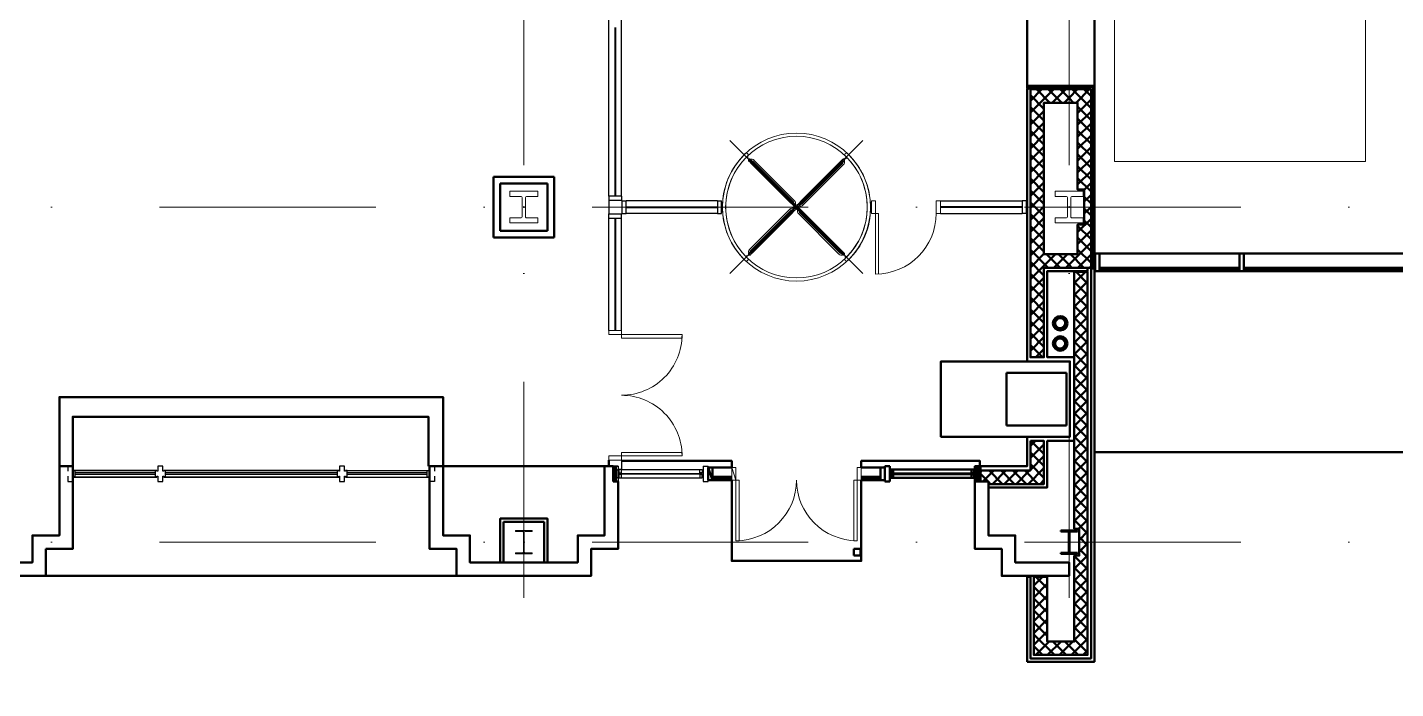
# Model space of a CAD drawing. Header units: inches. Extents: x -399 to 3145, y -842 to 1753.
# Drawn here: x 29 to 842, y -286 to 107 of the extents above; entities that cross this region are included whole.
import ezdxf

# ---------------------------------------------------------------- set-up
doc = ezdxf.new("R2010")
doc.units = ezdxf.units.IN
doc.header["$MEASUREMENT"] = 0
doc.linetypes.add('IMPORT-DGN Style 4 _2_', pattern=[256.963558, 128.401528, -64.200764, 0.160502, -64.200764])
for name, color, linetype, lineweight in [('Level 10', 7, 'Continuous', 9), ('Level 12', 7, 'Continuous', 9), ('Level 16', 7, 'Continuous', 9), ('Level 20', 7, 'Continuous', 9), ('Level 25', 7, 'Continuous', 9), ('Level 28', 7, 'Continuous', 9)]:
    doc.layers.add(name, color=color, linetype=linetype, lineweight=lineweight)

# ---------------------------------------------------------------- blocks, each defined once
blk = doc.blocks.new('1st-Floor-WCB_dwg_14W426-825231-Level 1')
at = {"layer": 'Level 12'}
for p, q in [((-3, 0), (3, 0)), ((0, 3), (0, -3))]:
    blk.add_line(p, q, dxfattribs=at)
at = {"layer": 'Level 12', "flags": 128}
for points in [[(-57.2, -51.1), (-57.2, -25.5), (-57.2, 0), (-57.2, 25.5), (-57.2, 51.1)], [(-57.2, 51.1), (-52.5, 51.1), (-47.8, 51.1), (-43.1, 51.1), (-38.5, 51.1)], [(-38.5, 51.1), (-38.5, 40.7), (-38.5, 30.3), (-38.5, 19.9), (-38.5, 9.5)], [(38.5, 9.5), (38.5, 19.9), (38.5, 30.3), (38.5, 40.7), (38.5, 51.1)], [(38.5, 51.1), (43.1, 51.1), (47.8, 51.1), (52.5, 51.1), (57.2, 51.1)], [(57.2, 51.1), (57.2, 25.5), (57.2, 0), (57.2, -25.5), (57.2, -51.1)], [(-34.7, 5.7), (-17.3, 5.7), (0, 5.7), (17.3, 5.7), (34.7, 5.7)], [(-38.5, -9.5), (-38.5, -19.9), (-38.5, -30.3), (-38.5, -40.7), (-38.5, -51.1)], [(34.7, -5.7), (17.3, -5.7), (0, -5.7), (-17.3, -5.7), (-34.7, -5.7)], [(38.5, -51.1), (38.5, -40.7), (38.5, -30.3), (38.5, -19.9), (38.5, -9.5)], [(-38.5, -51.1), (-43.1, -51.1), (-47.8, -51.1), (-52.5, -51.1), (-57.2, -51.1)], [(57.2, -51.1), (52.5, -51.1), (47.8, -51.1), (43.1, -51.1), (38.5, -51.1)]]:
    blk.add_lwpolyline(points, dxfattribs=at)
at = {"layer": 'Level 12'}
for centre, start, end in [((-34.7, 9.5), 180, 270), ((34.7, 9.5), 270, 360), ((-34.7, -9.5), 90, 180), ((34.7, -9.5), 0, 90)]:
    blk.add_arc(centre, 3.81, start, end, dxfattribs=at)
blk = doc.blocks.new('1st-Floor-WCB_dwg_14W314-825232-Level 1')
at = {"layer": 'Level 12'}
for p, q in [((-3, 0), (3, 0)), ((0, 3), (0, -3))]:
    blk.add_line(p, q, dxfattribs=at)
at = {"layer": 'Level 12', "flags": 128}
for points in [[(-57.2, -51.1), (-57.2, -25.5), (-57.2, 0), (-57.2, 25.5), (-57.2, 51.1)], [(-57.2, 51.1), (-52.5, 51.1), (-47.8, 51.1), (-43.1, 51.1), (-38.5, 51.1)], [(-38.5, 51.1), (-38.5, 40.7), (-38.5, 30.3), (-38.5, 19.9), (-38.5, 9.5)], [(38.5, 9.5), (38.5, 19.9), (38.5, 30.3), (38.5, 40.7), (38.5, 51.1)], [(38.5, 51.1), (43.1, 51.1), (47.8, 51.1), (52.5, 51.1), (57.2, 51.1)], [(57.2, 51.1), (57.2, 25.5), (57.2, 0), (57.2, -25.5), (57.2, -51.1)], [(-34.7, 5.7), (-17.3, 5.7), (0, 5.7), (17.3, 5.7), (34.7, 5.7)], [(-38.5, -9.5), (-38.5, -19.9), (-38.5, -30.3), (-38.5, -40.7), (-38.5, -51.1)], [(34.7, -5.7), (17.3, -5.7), (0, -5.7), (-17.3, -5.7), (-34.7, -5.7)], [(38.5, -51.1), (38.5, -40.7), (38.5, -30.3), (38.5, -19.9), (38.5, -9.5)], [(-38.5, -51.1), (-43.1, -51.1), (-47.8, -51.1), (-52.5, -51.1), (-57.2, -51.1)], [(57.2, -51.1), (52.5, -51.1), (47.8, -51.1), (43.1, -51.1), (38.5, -51.1)]]:
    blk.add_lwpolyline(points, dxfattribs=at)
at = {"layer": 'Level 12'}
for centre, start, end in [((-34.7, 9.5), 180, 270), ((34.7, 9.5), 270, 360), ((-34.7, -9.5), 90, 180), ((34.7, -9.5), 0, 90)]:
    blk.add_arc(centre, 3.81, start, end, dxfattribs=at)
blk = doc.blocks.new('1st-Floor-WCB_dwg_14W61-825238-Level 1')
at = {"layer": 'Level 12'}
for p, q in [((-3, 0), (3, 0)), ((0, 3), (0, -3))]:
    blk.add_line(p, q, dxfattribs=at)
at = {"layer": 'Level 12', "flags": 128}
for points in [[(-38.5, 30.5), (-39.4, 30.5), (-40.4, 30.5), (-41.3, 30.5), (-42.3, 30.5)], [(-42.3, 30.5), (-42.3, 15.2), (-42.3, 0), (-42.3, -15.2), (-42.3, -30.5)], [(-38.5, 4.2), (-38.5, 10.8), (-38.5, 17.3), (-38.5, 23.9), (-38.5, 30.5)], [(35.4, 1.1), (17.7, 1.1), (0, 1.1), (-17.7, 1.1), (-35.4, 1.1)], [(42.3, 30.5), (41.3, 30.5), (40.4, 30.5), (39.4, 30.5), (38.5, 30.5)], [(38.5, 30.5), (38.5, 23.9), (38.5, 17.3), (38.5, 10.8), (38.5, 4.2)], [(42.3, -30.5), (42.3, -15.2), (42.3, 0), (42.3, 15.2), (42.3, 30.5)], [(-42.3, -30.5), (-41.3, -30.5), (-40.4, -30.5), (-39.4, -30.5), (-38.5, -30.5)], [(-38.5, -30.5), (-38.5, -23.9), (-38.5, -17.3), (-38.5, -10.8), (-38.5, -4.2)], [(-35.4, -1.1), (-17.7, -1.1), (0, -1.1), (17.7, -1.1), (35.4, -1.1)], [(38.5, -4.2), (38.5, -10.8), (38.5, -17.3), (38.5, -23.9), (38.5, -30.5)], [(38.5, -30.5), (39.4, -30.5), (40.4, -30.5), (41.3, -30.5), (42.3, -30.5)]]:
    blk.add_lwpolyline(points, dxfattribs=at)
at = {"layer": 'Level 12'}
for centre, start, end in [((-35.4, 4.2), 180, 270), ((35.4, 4.2), 270, 360), ((-35.4, -4.2), 90, 180), ((35.4, -4.2), 0, 90)]:
    blk.add_arc(centre, 3.05, start, end, dxfattribs=at)

msp = doc.modelspace()

# ---------------------------------------------------------------- linework, layer by layer
at = {"layer": 'Level 10', "color": 40, "linetype": 'IMPORT-DGN Style 4 _2_'}
for p, q in [((324.07, 1695), (324.07, -842)), ((648.07, 1695), (648.07, -842)), ((3062.67, 0), (-398.93, 0)), ((3062.67, -199), (-398.93, -199))]:
    msp.add_line(p, q, dxfattribs=at)
at = {"layer": 'Level 12', "color": 3, "lineweight": 50}
for p, q in [((648.57, -199), (647.57, -199)), ((648.07, -198.5), (648.07, -199.5))]:
    msp.add_line(p, q, dxfattribs=at)
at = {"layer": 'Level 12', "color": 3, "lineweight": 50, "flags": 128}
for points in [[(653.07, -192.06), (650.57, -192.06), (648.07, -192.06), (645.57, -192.06), (643.07, -192.06)], [(643.07, -192.06), (643.07, -192.22), (643.07, -192.38), (643.07, -192.53), (643.07, -192.69)], [(643.07, -192.69), (644.15, -192.69), (645.23, -192.69), (646.3, -192.69), (647.38, -192.69)], [(647.88, -193.19), (647.88, -196.09), (647.88, -199), (647.88, -201.91), (647.88, -204.81)], [(648.26, -204.81), (648.26, -201.91), (648.26, -199), (648.26, -196.09), (648.26, -193.19)], [(648.76, -192.69), (649.84, -192.69), (650.91, -192.69), (651.99, -192.69), (653.07, -192.69)], [(653.07, -192.69), (653.07, -192.53), (653.07, -192.38), (653.07, -192.22), (653.07, -192.06)], [(647.38, -205.31), (646.3, -205.31), (645.23, -205.31), (644.15, -205.31), (643.07, -205.31)], [(643.07, -205.31), (643.07, -205.47), (643.07, -205.63), (643.07, -205.78), (643.07, -205.94)], [(643.07, -205.94), (645.57, -205.94), (648.07, -205.94), (650.57, -205.94), (653.07, -205.94)], [(653.07, -205.31), (651.99, -205.31), (650.91, -205.31), (649.84, -205.31), (648.76, -205.31)], [(653.07, -205.94), (653.07, -205.78), (653.07, -205.63), (653.07, -205.47), (653.07, -205.31)]]:
    msp.add_lwpolyline(points, dxfattribs=at)
at = {"layer": 'Level 12', "color": 3, "lineweight": 50}
for centre, start, end in [((647.38, -193.19), 0, 90), ((648.76, -193.19), 90, 180), ((647.38, -204.81), 270, 0), ((648.76, -204.81), 180, 270)]:
    msp.add_arc(centre, 0.5, start, end, dxfattribs=at)
at = {"layer": 'Level 16', "color": 50, "lineweight": 30}
for p, q in [((374.57, 6.5), (374.57, 153.25)), ((382.07, 6.5), (382.07, 153.25)), ((378.13, 106.75), (378.13, 6.47)), ((378.51, 106.75), (378.51, 6.47)), ((382.07, 6.5), (374.57, 6.5)), ((374.57, 6.5), (374.57, 4)), ((382.07, 4), (374.57, 4)), ((374.57, 4), (374.57, -4)), ((382.07, 6.5), (382.07, 4)), ((382.32, 3.75), (382.32, -3.75)), ((382.32, 3.75), (384.82, 3.75)), ((384.82, -3.75), (384.82, 3.75)), ((439.07, 3.75), (384.82, 3.75)), ((384.82, 0.19), (439.07, 0.19)), ((439.07, 3.75), (439.07, -3.75)), ((439.07, 3.75), (441.57, 3.75)), ((441.57, -3.75), (441.57, 3.75)), ((571.57, 3.75), (620.07, 3.75)), ((620.07, 0.19), (571.57, 0.19)), ((622.57, 3.75), (620.07, 3.75)), ((620.07, 3.75), (620.07, -3.75)), ((622.57, 3.75), (622.57, -3.75)), ((374.57, -6.5), (374.57, -4)), ((374.57, -4), (382.07, -4)), ((374.57, -73.25), (374.57, -6.47)), ((374.57, -6.5), (382.07, -6.5)), ((378.13, -6.5), (378.13, -73.25)), ((378.51, -6.5), (378.51, -73.25)), ((382.07, -6.5), (382.07, -4)), ((382.07, -73.25), (382.07, -6.47)), ((382.32, -3.75), (384.82, -3.75)), ((384.82, -0.19), (439.07, -0.19)), ((439.07, -3.75), (384.82, -3.75)), ((439.07, -3.75), (441.57, -3.75)), ((620.07, -0.19), (571.57, -0.19)), ((571.57, -3.75), (620.07, -3.75)), ((622.57, -3.75), (620.07, -3.75)), ((380.07, -153.88), (377.07, -153.88)), ((430.57, -153.88), (430.57, -162.88)), ((430.57, -153.88), (433.57, -153.88)), ((433.57, -162.88), (433.57, -153.88)), ((105.07, -157.88), (57.57, -157.88)), ((105.07, -158.88), (57.57, -158.88)), ((213.07, -156.38), (111.07, -156.38)), ((213.07, -157.88), (111.07, -157.88)), ((213.07, -158.88), (111.07, -158.88)), ((266.57, -157.88), (219.07, -157.88)), ((266.57, -158.88), (219.07, -158.88)), ((219.07, -160.38), (267.57, -160.38)), ((380.57, -156.38), (380.07, -156.38)), ((380.07, -160.38), (380.57, -160.38)), ((382.07, -160.88), (428.57, -160.88)), ((430.57, -156.38), (430.07, -156.38)), ((430.07, -160.38), (430.57, -160.38)), ((430.57, -162.88), (433.57, -162.88))]:
    msp.add_line(p, q, dxfattribs=at)
at = {"layer": 'Level 16', "color": 50, "lineweight": 30, "flags": 128}
for points in [[(382.07, 4), (382.07, 3.75), (382.32, 3.75)], [(382.07, -4), (382.07, -3.75), (382.32, -3.75)], [(53.07, -159.88), (53.07, -162.88), (56.07, -162.88), (56.07, -159.88), (56.57, -159.88), (56.57, -160.38), (57.57, -160.38), (57.57, -156.38), (56.57, -156.38), (56.57, -156.88), (56.07, -156.88), (56.07, -153.88), (53.07, -153.88), (53.07, -156.88)], [(111.07, -156.38), (110.07, -156.38), (110.07, -156.88), (109.57, -156.88), (109.57, -153.88), (106.57, -153.88), (106.57, -156.88), (106.07, -156.88), (106.07, -156.38), (105.07, -156.38), (105.07, -160.38), (106.07, -160.38), (106.07, -159.88), (106.57, -159.88), (106.57, -162.88), (109.57, -162.88), (109.57, -159.88), (110.07, -159.88), (110.07, -160.38), (111.07, -160.38), (111.07, -156.38), (213.07, -156.38)], [(219.07, -156.38), (218.07, -156.38), (218.07, -156.88), (217.57, -156.88), (217.57, -153.88), (214.57, -153.88), (214.57, -156.88), (214.07, -156.88), (214.07, -156.38), (213.07, -156.38), (213.07, -160.38), (214.07, -160.38), (214.07, -159.88), (214.57, -159.88), (214.57, -162.88), (217.57, -162.88), (217.57, -159.88), (218.07, -159.88), (218.07, -160.38), (219.07, -160.38), (219.07, -156.38), (267.57, -156.38)], [(271.07, -159.88), (271.07, -162.88), (268.07, -162.88), (268.07, -159.88), (267.57, -159.88), (267.57, -160.38), (266.57, -160.38), (266.57, -156.38), (267.57, -156.38), (267.57, -156.88), (268.07, -156.88), (268.07, -153.88), (271.07, -153.88), (271.07, -156.88)], [(377.07, -156.88), (377.07, -153.88), (380.07, -153.88), (380.07, -162.88), (377.07, -162.88), (377.07, -159.88)], [(382.07, -150.25), (382.07, -155.88), (428.57, -155.88), (430.07, -155.88), (430.07, -157.88), (428.57, -157.88), (428.57, -155.88)], [(56.57, -156.38), (105.07, -156.38), (57.57, -156.38)], [(377.23, -155.88), (377.93, -156.58), (377.93, -160.16), (377.23, -160.87)], [(379.92, -155.88), (379.22, -156.58), (379.22, -160.16), (379.92, -160.87)]]:
    msp.add_lwpolyline(points, dxfattribs=at)
for points in [[(378.07, -162.63), (379.07, -162.63), (379.07, -154.12), (378.07, -154.12)], [(105.07, -160.38), (56.57, -160.38)], [(213.07, -160.38), (111.07, -160.38)], [(380.57, -157.88), (382.07, -157.88), (382.07, -155.88), (380.57, -155.88)], [(430.07, -158.63), (380.57, -158.63), (380.57, -158.13), (430.07, -158.13)], [(382.07, -158.88), (380.57, -158.88), (380.57, -160.88), (382.07, -160.88)], [(430.07, -158.88), (428.57, -158.88), (428.57, -160.88), (430.07, -160.88)]]:
    msp.add_lwpolyline(points, close=True, dxfattribs=at)
at = {"layer": 'Level 20', "color": 40}
for p, q in [((675.07, 27), (675.07, 438.25)), ((824.07, 438.25), (824.07, 27)), ((824.07, 27), (675.07, 27))]:
    msp.add_line(p, q, dxfattribs=at)
at = {"layer": 'Level 25', "color": 2, "lineweight": 13}
for p, q in [((446.56, 39.51), (525.58, -39.51)), ((525.58, 39.51), (446.56, -39.51)), ((457.09, 29.23), (456.98, 29.23)), ((457.59, 28.16), (457.65, 28.23)), ((457.74, 28.14), (457.71, 28.1)), ((457.77, 28), (457.71, 28.06)), ((458.06, 28.26), (457.81, 28)), ((457.9, 28.48), (457.84, 28.41)), ((457.93, 28.33), (457.96, 28.36)), ((458.06, 28.3), (458.01, 28.36)), ((458.81, 26.91), (459.16, 27.25)), ((458.81, 26.91), (484.12, 1.6)), ((484.47, 1.95), (459.16, 27.25)), ((484.24, 3.12), (460.11, 27.26)), ((460.82, 27.97), (484.94, 3.82)), ((512.97, 27.26), (487.67, 1.95)), ((488.02, 1.6), (513.32, 26.91)), ((489.18, 1.83), (513.33, 25.95)), ((514.04, 25.25), (489.89, 1.12)), ((512.97, 27.26), (513.32, 26.91)), ((514.07, 28.3), (514.13, 28.36)), ((514.33, 28), (514.07, 28.26)), ((514.21, 28.33), (514.17, 28.36)), ((514.23, 28.48), (514.29, 28.41)), ((514.37, 28), (514.43, 28.06)), ((514.39, 28.14), (514.43, 28.1)), ((514.54, 28.16), (514.48, 28.23)), ((515.3, 28.98), (515.3, 29.09)), ((484.12, 1.6), (484.47, 1.95)), ((487.67, 1.95), (488.79, 3.08)), ((487.67, 1.95), (488.02, 1.6)), ((533.07, 3.75), (530.57, 3.75)), ((530.57, 3.75), (530.57, -3.75)), ((533.07, 3.75), (533.07, -3.75)), ((571.57, 3.75), (569.07, 3.75)), ((569.07, 3.75), (569.07, -3.75)), ((571.57, 3.75), (571.57, -3.75)), ((458.1, -25.25), (482.25, -1.12)), ((482.95, -1.83), (458.81, -25.95)), ((511.31, -27.97), (487.19, -3.82)), ((487.67, -1.95), (488.02, -1.6)), ((512.98, -27.25), (487.67, -1.95)), ((487.9, -3.12), (512.02, -27.26)), ((488.02, -1.6), (513.32, -26.91)), ((533.07, -3.75), (530.57, -3.75)), ((571.57, -3.75), (569.07, -3.75)), ((456.84, -28.98), (456.84, -29.09)), ((456.96, -30.28), (457.02, -30.33)), ((457.59, -28.16), (457.65, -28.23)), ((457.77, -28), (457.71, -28.06)), ((457.74, -28.14), (457.71, -28.1)), ((457.81, -28), (458.06, -28.26)), ((457.9, -28.48), (457.84, -28.41)), ((457.93, -28.33), (457.96, -28.36)), ((458.06, -28.3), (458.01, -28.36)), ((512.98, -27.25), (513.32, -26.91)), ((513.32, -26.91), (513.33, -26.9)), ((514.07, -28.26), (514.33, -28)), ((514.07, -28.3), (514.13, -28.36)), ((514.21, -28.33), (514.17, -28.36)), ((514.23, -28.48), (514.29, -28.41)), ((514.37, -28), (514.43, -28.06)), ((514.39, -28.14), (514.43, -28.1)), ((514.54, -28.16), (514.48, -28.23)), ((515.05, -29.23), (515.16, -29.23)), ((515.77, -29.7), (515.75, -29.72)), ((374.57, -75.75), (374.57, -73.25)), ((374.57, -73.25), (382.07, -73.25)), ((374.57, -75.75), (382.07, -75.75)), ((382.07, -75.75), (382.07, -73.25)), ((382.07, -75.75), (418.07, -75.75)), ((382.07, -75.75), (382.07, -77.75)), ((418.07, -77.75), (382.07, -77.75)), ((418.07, -75.75), (418.07, -77.75)), ((382.07, -147.75), (382.07, -145.75)), ((382.07, -145.75), (418.07, -145.75)), ((418.07, -147.75), (418.07, -145.75)), ((382.07, -147.75), (374.57, -147.75)), ((374.57, -150.25), (374.57, -147.75)), ((374.57, -150.25), (382.07, -150.25)), ((382.07, -147.75), (418.07, -147.75)), ((382.07, -147.75), (382.07, -150.25)), ((450.07, -154.63), (447.57, -154.63)), ((450.07, -162.13), (447.57, -154.63)), ((450.07, -162.13), (447.57, -154.63)), ((447.57, -154.63), (447.57, -162.13)), ((450.07, -162.13), (447.57, -162.13)), ((450.07, -154.63), (450.07, -162.13)), ((450.07, -162.13), (450.07, -198.13)), ((450.07, -162.13), (452.07, -162.13)), ((452.07, -198.13), (452.07, -162.13)), ((522.07, -162.13), (520.07, -162.13)), ((520.07, -162.13), (520.07, -198.13)), ((522.07, -162.13), (522.07, -154.63)), ((522.07, -154.63), (524.57, -154.63)), ((522.07, -162.13), (522.07, -198.13)), ((522.07, -162.13), (524.57, -162.13)), ((524.57, -162.13), (524.57, -154.63)), ((450.07, -198.13), (452.07, -198.13)), ((522.07, -198.13), (520.07, -198.13))]:
    msp.add_line(p, q, dxfattribs=at)
at = {"layer": 'Level 25', "color": 2, "lineweight": 13, "flags": 128}
for points in [[(457.15, 30.46), (457.06, 30.46), (457.15, 30.46)], [(483.9, 1.81), (483.62, 1.54), (483.62, 1.51), (482.35, 2.79), (458.78, 26.36), (458.68, 26.46), (457.62, 27.52)], [(457.71, 28.06), (457.71, 28.06), (457.71, 28.06)], [(458.01, 28.36), (458.01, 28.36), (458.01, 28.36)], [(458.55, 28.45), (459.61, 27.39), (459.71, 27.29)], [(459.08, 26.64), (458.89, 26.46), (458.8, 26.36)], [(459.42, 26.99), (459.61, 27.17), (459.71, 27.27)], [(484.25, 2.16), (484.53, 2.44), (484.55, 2.44), (459.72, 27.28)], [(514.52, 27.52), (513.45, 26.46), (513.36, 26.36), (514.21, 27.21), (488.51, 1.52), (487.21, 0.21), (487.18, 0.21), (486.73, 0.66), (486.28, 1.12), (486.28, 1.14), (487.58, 2.44), (487.61, 2.44), (487.88, 2.17)], [(487.58, 2.44), (488.86, 3.72), (512.43, 27.29), (512.52, 27.39), (513.59, 28.45)], [(512.71, 26.99), (512.52, 27.17), (512.43, 27.27)], [(513.06, 26.64), (513.24, 26.46), (513.34, 26.36)], [(514.13, 28.36), (514.13, 28.36), (514.13, 28.36)], [(514.43, 28.06), (514.43, 28.06), (514.43, 28.06)], [(484.55, 2.44), (485.86, 1.14), (485.86, 1.12), (485.4, 0.66), (484.95, 0.21), (484.93, 0.21), (483.62, 1.51)], [(488.23, 1.82), (488.51, 1.54), (488.51, 1.52)], [(483.91, -1.82), (483.62, -1.54), (483.62, -1.52), (460.05, -25.09), (458.78, -26.36), (458.68, -26.46), (457.62, -27.52)], [(484.25, -2.17), (484.53, -2.44), (484.55, -2.44), (483.28, -3.72), (459.71, -27.29), (459.61, -27.39), (458.55, -28.45)], [(484.47, -1.95), (459.16, -27.26), (458.82, -26.91), (484.12, -1.6), (484.47, -1.95)], [(483.62, -1.52), (484.93, -0.21), (484.95, -0.21), (485.41, -0.66), (485.86, -1.12), (485.86, -1.14), (484.55, -2.44)], [(487.89, -2.16), (487.61, -2.44), (487.58, -2.44), (486.28, -1.14), (486.28, -1.12), (486.73, -0.66), (487.19, -0.21), (487.21, -0.21), (488.51, -1.51), (488.51, -1.54), (488.24, -1.81)], [(487.58, -2.44), (511.16, -26.02), (512.43, -27.29), (512.52, -27.39), (513.59, -28.45)], [(488.51, -1.51), (489.79, -2.79), (513.36, -26.36), (513.45, -26.46), (514.52, -27.52)], [(534.82, -39.71), (534.82, -3.75), (533.07, -3.75), (533.07, -39.75)], [(457.71, -28.06), (457.71, -28.06), (457.71, -28.06)], [(458.01, -28.36), (458.01, -28.36), (458.01, -28.36)], [(459.08, -26.64), (458.89, -26.46), (458.8, -26.36)], [(459.43, -26.99), (459.61, -27.17), (459.71, -27.27)], [(512.71, -26.99), (512.52, -27.17), (512.43, -27.27)], [(513.06, -26.64), (513.24, -26.46), (513.34, -26.36)], [(514.13, -28.36), (514.13, -28.36), (514.13, -28.36)], [(514.43, -28.06), (514.43, -28.06), (514.43, -28.06)]]:
    msp.add_lwpolyline(points, dxfattribs=at)
msp.add_lwpolyline([(485.89, 0.71), (486.25, 0.71), (486.78, 0.18), (486.78, -0.18), (486.25, -0.71), (485.89, -0.71), (485.62, -0.45), (485.36, -0.18), (485.36, 0.18)], close=True, dxfattribs=at)
at = {"layer": 'Level 25', "color": 2, "lineweight": 13}
for radius in [43.96, 42.09, 0.876]:
    msp.add_circle((486.07, 0), radius, dxfattribs=at)
for centre, radius, start, end in [((486, 0.03), 43.93, 133.77473, 180.03583), ((486.07, 0), 42, 133.89782, 180), ((456.34, 31.07), 1, 312.42786, 137.40905), ((458.9, 29.73), 1.98, 159.06685, 194.48822), ((458.98, 29.75), 1.97, 158.89971, 230.89783), ((457.06, 29.96), 0.0346, 342.39915, 169.17769), ((459, 29.84), 1.91, 176.87166, 232.64511), ((457.9, 27.86), 0.438, 134.64082, 229.95317), ((457.7, 28.18), 0.0621, 314.64334, 135.00235), ((457.73, 28.08), 0.031, 132.67206, 225.00223), ((457.79, 28.03), 0.031, 225.00238, 315.00235), ((457.89, 28.37), 0.0621, 135.00232, 315.36131), ((458.21, 28.17), 0.438, 40.05151, 135.36384), ((457.99, 28.34), 0.031, 45.00226, 137.33243), ((458.04, 28.28), 0.031, 315.00236, 45.00238), ((459.41, 26.55), 2, 45.02811, 113.00382), ((458.79, 26.37), 0.015, 225.00223, 315.00223), ((459.41, 26.55), 1, 45.02811, 86.4378), ((459.7, 27.28), 0.015, 315.00223, 45.00224), ((512.44, 27.28), 0.015, 135.00234, 225.00235), ((512.62, 26.66), 1, 315.02811, 356.4378), ((513.35, 26.37), 0.015, 225.00235, 315.00235), ((513.92, 28.17), 0.438, 44.64073, 139.95308), ((512.62, 26.66), 2, 315.02811, 23.00381), ((514.09, 28.28), 0.031, 135.00229, 225.00228), ((514.15, 28.34), 0.031, 42.67218, 135.00235), ((514.25, 28.37), 0.0621, 224.64325, 45.00226), ((515.82, 27.08), 1.97, 68.89975, 140.8979), ((514.35, 28.03), 0.031, 225.00227, 315.00227), ((514.44, 28.18), 0.0621, 45.00223, 225.36122), ((515.91, 27.07), 1.91, 86.8717, 142.64512), ((514.41, 28.08), 0.031, 315.00238, 47.33255), ((514.23, 27.86), 0.438, 310.05141, 45.36377), ((515.76, 31.07), 0.982, 43.97385, 228.78044), ((486.07, 0), 42, 0, 46.24089), ((515.79, 27.17), 1.98, 69.06689, 104.4883), ((516.02, 29.01), 0.0346, 252.39906, 79.17764), ((486.19, 0), 43.87, 0, 46.36431), ((483.53, 2.41), 1, 3.56192, 44.97153), ((483.53, 2.41), 2, 336.99585, 44.97153), ((488.48, 2.54), 2, 246.99584, 314.97153), ((488.48, 2.54), 1, 273.56189, 314.97151), ((486, -0.03), 43.93, 179.96417, 226.22527), ((486.07, 0), 42, 180, 226.10218), ((483.66, -2.54), 2, 66.99585, 134.97153), ((483.66, -2.54), 1, 93.56188, 134.9715), ((488.61, -2.41), 2, 156.99584, 224.97152), ((488.61, -2.41), 1, 183.56191, 224.97154), ((486.07, 0), 42, 313.75911, 0), ((488.08, -0.81), 42, 312.53502, 1.10067), ((533.07, -3.75), 36, 270, 0), ((456.32, -27.08), 1.97, 248.89975, 320.89789), ((456.34, -31.07), 1, 222.59095, 47.57214), ((456.34, -27.17), 1.98, 249.06691, 284.4883), ((456.23, -27.07), 1.91, 266.87172, 322.64512), ((457.9, -27.86), 0.438, 130.0514, 225.36375), ((459.51, -26.66), 2, 135.0281, 203.00381), ((457.7, -28.18), 0.0621, 225.00223, 45.3612), ((457.73, -28.08), 0.031, 135.00238, 227.33255), ((457.79, -28.03), 0.031, 45.00229, 135.00228), ((457.89, -28.37), 0.0621, 44.64326, 225.00225), ((458.21, -28.17), 0.438, 224.64073, 319.95306), ((457.99, -28.34), 0.031, 222.67217, 315.00235), ((458.04, -28.28), 0.031, 315.00229, 45.00227), ((459.51, -26.66), 1, 135.0281, 176.43778), ((458.79, -26.37), 0.015, 45.00235, 135.00235), ((459.7, -27.28), 0.015, 315.00233, 45.00235), ((512.73, -26.55), 2, 225.02811, 293.00381), ((512.73, -26.55), 1, 225.02811, 266.43779), ((512.44, -27.28), 0.015, 135.00221, 225.00222), ((513.35, -26.37), 0.015, 45.0022, 135.00222), ((513.92, -28.17), 0.438, 220.05148, 315.36383), ((514.09, -28.28), 0.031, 135.00236, 225.00235), ((514.15, -28.34), 0.031, 225.00226, 317.33243), ((514.25, -28.37), 0.0621, 315.0023, 135.3613), ((513.14, -29.84), 1.91, 356.87167, 52.64508), ((514.35, -28.03), 0.031, 45.00238, 135.00236), ((514.44, -28.18), 0.0621, 134.64332, 315.00235), ((513.15, -29.75), 1.97, 338.89969, 50.89783), ((514.41, -28.08), 0.031, 312.67203, 45.00223), ((514.23, -27.86), 0.438, 314.64084, 49.95317), ((515.76, -31.07), 0.982, 131.21956, 316.02615), ((515.07, -29.96), 0.0346, 162.39915, 349.1777), ((513.24, -29.73), 1.98, 339.06685, 14.48822), ((382.08, -75.76), 35.99, 269.99502, 0.01202), ((382.08, -147.74), 35.99, 359.98798, 90.00498), ((450.07, -162.13), 36, 270, 0), ((522.07, -162.13), 36, 180, 270)]:
    msp.add_arc(centre, radius, start, end, dxfattribs=at)
at = {"layer": 'Level 28', "color": 3, "lineweight": 50}
for p, q in [((625.07, 63.2), (631.87, 70)), ((625.07, 56.13), (638.94, 70)), ((625.07, 66.46), (633.07, 58.46)), ((628.6, 70), (636.6, 62)), ((635.67, 70), (643.67, 62)), ((638.02, 62), (646.02, 70)), ((649.81, 70), (661.07, 58.74)), ((652.16, 62), (660.16, 70)), ((656.88, 70), (661.07, 65.81)), ((625.07, 59.39), (633.07, 51.39)), ((625.07, 49.05), (633.07, 57.05)), ((653.07, 55.84), (661.07, 63.84)), ((653.07, 59.67), (661.07, 51.67)), ((625.07, 52.32), (633.07, 44.32)), ((625.07, 41.98), (633.07, 49.98)), ((653.07, 48.77), (661.07, 56.77)), ((653.07, 52.6), (661.07, 44.6)), ((653.07, 41.7), (661.07, 49.7)), ((625.07, 45.25), (633.07, 37.25)), ((625.07, 34.91), (633.07, 42.91)), ((653.07, 45.53), (661.07, 37.53)), ((653.07, 34.63), (661.07, 42.63)), ((625.07, 38.17), (633.07, 30.17)), ((625.07, 27.84), (633.07, 35.84)), ((653.07, 38.46), (661.07, 30.46)), ((653.07, 27.56), (661.07, 35.56)), ((625.07, 31.1), (633.07, 23.1)), ((625.07, 20.77), (633.07, 28.77)), ((653.07, 31.39), (661.07, 23.39)), ((653.07, 20.49), (661.07, 28.49)), ((306.07, 18), (306.07, -18)), ((306.07, 18), (342.07, 18)), ((342.07, -18), (342.07, 18)), ((625.07, 24.03), (633.07, 16.03)), ((625.07, 13.7), (633.07, 21.7)), ((625.07, 16.96), (633.07, 8.96)), ((653.07, 24.32), (661.07, 16.32)), ((653.07, 13.41), (661.07, 21.41)), ((653.07, 17.25), (661.07, 9.25)), ((310.07, 14), (310.07, -14)), ((310.07, 14), (338.07, 14)), ((338.07, -14), (338.07, 14)), ((625.07, 6.63), (633.07, 14.63)), ((625.07, 9.89), (633.07, 1.89)), ((657.07, 10.34), (661.07, 14.34)), ((657.07, 3.27), (661.07, 7.27)), ((657.07, 6.17), (661.07, 2.17)), ((625.07, -4.25), (633.07, -12.25)), ((625.07, -14.59), (633.07, -6.59)), ((653.07, -14.87), (661.07, -6.87)), ((657.07, -0.9), (661.07, -4.9)), ((657.07, -7.97), (661.07, -11.97)), ((310.07, -14), (338.07, -14)), ((625.07, -11.32), (633.07, -19.32)), ((625.07, -21.66), (633.07, -13.66)), ((653.07, -11.04), (661.07, -19.04)), ((653.07, -21.94), (661.07, -13.94)), ((306.07, -18), (342.07, -18)), ((625.07, -18.39), (633.07, -26.39)), ((625.07, -28.73), (633.07, -20.73)), ((653.07, -18.11), (661.07, -26.11)), ((625.07, -25.47), (635.6, -36)), ((625.07, -35.8), (633.07, -27.8)), ((625.07, -42.87), (639.94, -28)), ((634.68, -28), (642.68, -36)), ((639.01, -36), (647.01, -28)), ((648.82, -28), (656.82, -36)), ((653.07, -25.18), (661.07, -33.18)), ((653.15, -36), (661.07, -28.08)), ((625.07, -32.54), (633.07, -40.54)), ((625.07, -39.61), (633.07, -47.61)), ((651.07, -45.15), (657.72, -38.5)), ((652.25, -38.5), (659.07, -45.32)), ((660.22, -36), (661.07, -35.15)), ((666.07, -36), (749.32, -36)), ((666.07, -37), (749.32, -37)), ((751.82, -36), (867.32, -36)), ((751.82, -37), (867.32, -37)), ((625.07, -49.94), (633.07, -41.94)), ((625.07, -46.68), (633.07, -54.68)), ((651.07, -52.23), (659.07, -44.23)), ((651.07, -44.39), (659.07, -52.39)), ((625.07, -57.01), (633.07, -49.01)), ((625.07, -53.75), (633.07, -61.75)), ((625.07, -64.08), (633.07, -56.08)), ((651.07, -59.3), (659.07, -51.3)), ((651.07, -51.47), (659.07, -59.47)), ((625.07, -60.82), (633.07, -68.82)), ((625.07, -71.15), (633.07, -63.15)), ((651.07, -66.37), (659.07, -58.37)), ((651.07, -58.54), (659.07, -66.54)), ((625.07, -67.89), (633.07, -75.89)), ((625.07, -78.23), (633.07, -70.23)), ((651.07, -73.44), (659.07, -65.44)), ((651.07, -65.61), (659.07, -73.61)), ((651.07, -80.51), (659.07, -72.51)), ((651.07, -72.68), (659.07, -80.68)), ((625.07, -74.96), (633.07, -82.96)), ((625.07, -85.3), (633.07, -77.3)), ((651.07, -87.58), (659.07, -79.58)), ((651.07, -79.75), (659.07, -87.75)), ((625.07, -82.03), (632.16, -89.13)), ((625.07, -89.1), (625.09, -89.13)), ((628.31, -89.13), (633.07, -84.37)), ((651.07, -94.65), (659.07, -86.65)), ((651.07, -86.82), (659.07, -94.82)), ((651.07, -101.72), (659.07, -93.72)), ((651.07, -93.89), (659.07, -101.89)), ((646.57, -98.38), (610.88, -98.38)), ((610.88, -98.38), (610.88, -129.63)), ((646.57, -98.38), (646.57, -129.63)), ((651.07, -108.79), (659.07, -100.79)), ((651.07, -100.96), (659.07, -108.96)), ((651.07, -115.86), (659.07, -107.86)), ((651.07, -108.03), (659.07, -116.03)), ((651.07, -122.94), (659.07, -114.94)), ((651.07, -115.1), (659.07, -123.1)), ((646.57, -129.63), (610.88, -129.63)), ((651.07, -130.01), (659.07, -122.01)), ((651.07, -122.18), (659.07, -130.18)), ((651.07, -137.08), (659.07, -129.08)), ((651.07, -129.25), (659.07, -137.25)), ((651.07, -144.15), (659.07, -136.15)), ((651.07, -136.32), (659.07, -144.32)), ((625.07, -141.86), (628.06, -138.88)), ((625.07, -148.94), (633.07, -140.94)), ((625.07, -145.67), (633.07, -153.67)), ((625.34, -138.88), (633.07, -146.6)), ((632.41, -138.88), (633.07, -139.53)), ((651.07, -151.22), (659.07, -143.22)), ((651.07, -143.39), (659.07, -151.39)), ((377.07, -153.88), (276.07, -153.88)), ((374.57, -150.25), (374.57, -153.88)), ((541.57, -153.88), (538.57, -153.88)), ((538.57, -153.88), (538.57, -162.88)), ((541.57, -153.88), (541.57, -162.88)), ((625.07, -156.01), (633.07, -148.01)), ((625.07, -152.74), (633.07, -160.74)), ((651.07, -158.29), (659.07, -150.29)), ((651.07, -150.46), (659.07, -158.46)), ((436.07, -154.63), (433.57, -154.63)), ((436.07, -162.13), (433.57, -154.63)), ((436.07, -162.13), (433.57, -154.63)), ((433.57, -154.63), (433.57, -162.13)), ((436.07, -162.13), (433.57, -162.13)), ((436.07, -154.63), (436.07, -162.13)), ((436.07, -160.13), (447.57, -160.13)), ((436.07, -161.13), (447.57, -161.13)), ((524.57, -160.13), (536.07, -160.13)), ((524.57, -161.13), (536.07, -161.13)), ((536.07, -154.63), (536.07, -162.13)), ((536.07, -154.63), (538.57, -154.63)), ((536.07, -162.13), (538.57, -162.13)), ((538.57, -162.13), (538.57, -154.63)), ((541.57, -156.38), (542.07, -156.38)), ((542.07, -160.38), (541.57, -160.38)), ((590.07, -160.88), (543.57, -160.88)), ((591.57, -156.38), (592.07, -156.38)), ((592.07, -160.38), (591.57, -160.38)), ((595.32, -157.47), (596.29, -156.5)), ((595.32, -158.35), (599.97, -163)), ((596.86, -163), (603.36, -156.5)), ((600.54, -156.5), (608.5, -164.46)), ((602.48, -164.46), (610.43, -156.5)), ((607.61, -156.5), (615.57, -164.46)), ((609.55, -164.46), (617.51, -156.5)), ((614.68, -156.5), (622.64, -164.46)), ((616.62, -164.46), (624.58, -156.5)), ((621.75, -156.5), (629.71, -164.46)), ((623.69, -164.46), (633.07, -155.08)), ((630.76, -164.46), (633.07, -162.15)), ((651.07, -165.36), (659.07, -157.36)), ((651.07, -157.53), (659.07, -165.53)), ((541.57, -162.88), (538.57, -162.88)), ((600.07, -163.1), (601.43, -164.46)), ((651.07, -172.43), (659.07, -164.43)), ((651.07, -164.6), (659.07, -172.6)), ((651.07, -179.5), (659.07, -171.5)), ((651.07, -171.67), (659.07, -179.67)), ((651.07, -186.58), (659.07, -178.58)), ((651.07, -178.74), (659.07, -186.74)), ((651.07, -185.82), (659.07, -193.82)), ((653.65, -191.06), (659.07, -185.65)), ((336.07, -187), (312.07, -187)), ((312.07, -187), (312.07, -211)), ((336.07, -211), (336.07, -187)), ((654.07, -197.72), (659.07, -192.72)), ((524.07, -202.88), (520.07, -202.88)), ((520.07, -202.88), (520.07, -206.88)), ((524.07, -202.88), (524.07, -206.88)), ((654.07, -195.89), (659.07, -200.89)), ((654.07, -204.79), (659.07, -199.79)), ((654.07, -202.96), (659.07, -207.96)), ((336.07, -211), (312.07, -211)), ((524.07, -206.88), (520.07, -206.88)), ((651.07, -214.86), (659.07, -206.86)), ((651.07, -207.79), (651.92, -206.94)), ((651.07, -207.03), (659.07, -215.03)), ((40.07, -219), (284.07, -219)), ((627.07, -224.72), (632.29, -219.5)), ((628.19, -219.5), (635.07, -226.38)), ((651.07, -221.93), (659.07, -213.93)), ((651.07, -214.1), (659.07, -222.1)), ((627.07, -231.79), (635.07, -223.79)), ((627.07, -225.46), (635.07, -233.46)), ((651.07, -229), (659.07, -221)), ((651.07, -221.17), (659.07, -229.17)), ((627.07, -238.86), (635.07, -230.86)), ((627.07, -232.53), (635.07, -240.53)), ((651.07, -236.07), (659.07, -228.07)), ((651.07, -228.24), (659.07, -236.24)), ((651.07, -243.14), (659.07, -235.14)), ((651.07, -235.31), (659.07, -243.31)), ((627.07, -245.93), (635.07, -237.93)), ((627.07, -239.6), (635.07, -247.6)), ((651.07, -250.21), (659.07, -242.21)), ((651.07, -242.38), (659.07, -250.38)), ((627.07, -253), (635.07, -245)), ((627.07, -246.67), (635.07, -254.67)), ((651.07, -257.29), (659.07, -249.29)), ((651.07, -249.46), (659.07, -257.46)), ((627.07, -260.07), (635.07, -252.07)), ((627.07, -253.74), (639.33, -266)), ((628.21, -266), (636.21, -258)), ((635.28, -266), (643.28, -258)), ((638.4, -258), (646.4, -266)), ((642.36, -266), (650.36, -258)), ((645.47, -258), (653.47, -266)), ((649.43, -266), (659.07, -256.36)), ((651.07, -256.53), (659.07, -264.53)), ((627.07, -260.81), (632.26, -266)), ((656.5, -266), (659.07, -263.43))]:
    msp.add_line(p, q, dxfattribs=at)
at = {"layer": 'Level 28', "color": 3, "lineweight": 50, "flags": 128}
for points in [[(623.07, 72), (623.07, 144), (663.07, 144), (663.07, 552.08)], [(663.07, 144), (663.07, 72), (623.07, 72), (623.07, 70.5), (626.07, 70.5), (626.07, 71.25)], [(595.32, -156.5), (595.32, -153.88), (623.07, -153.88), (623.07, -136.38), (648.57, -136.38), (648.57, -91.63), (623.07, -91.63), (623.07, 70), (623.57, 70), (623.57, 70.5)], [(623.07, 71.25), (662.32, 71.25), (662.32, -36), (663.07, -36), (663.07, 72)], [(642.74, 70), (648.07, 64.67), (650.74, 62)], [(645.09, 62), (648.07, 64.98), (653.09, 70)], [(653.07, -28), (653.07, -10.38), (657.07, -10.38), (657.07, 10.37), (653.07, 10.37), (653.07, 62), (633.07, 62), (633.07, -28), (653.07, -28)], [(625.07, -0.44), (625.51, 0), (633.07, 7.56)], [(625.07, 2.82), (627.89, 0), (633.07, -5.18)], [(625.07, -7.51), (632.58, 0), (633.07, 0.49)], [(657.07, -3.8), (660.87, 0), (661.07, 0.2)], [(663.07, -145.5), (992.07, -145.5), (992.07, -13.27)], [(646.08, -36), (648.07, -34.01), (661.07, -21.01)], [(641.75, -28), (648.07, -34.32), (649.75, -36)], [(666.07, -38), (663.57, -38), (663.57, -27.5), (666.07, -27.5), (666.07, -38), (749.32, -38)], [(666.07, -27.5), (749.32, -27.5), (749.32, -38), (751.82, -38)], [(749.32, -27.5), (751.82, -27.5), (751.82, -38), (867.32, -38)], [(751.82, -27.5), (867.32, -27.5), (867.32, -38), (869.82, -38)], [(651.07, -89.13), (635.07, -89.13), (635.07, -38), (659.07, -38), (659.07, -36)], [(623.07, -91.63), (571.88, -91.63), (571.88, -136.38), (623.07, -136.38)], [(276.07, -153.88), (276.07, -112.87), (48.07, -112.87), (48.07, -153.88)], [(267.32, -153.88), (267.32, -124.48), (56.07, -124.48), (56.07, -153.88)], [(600.07, -166.46), (635.07, -166.46), (635.07, -138.88), (651.07, -138.88)], [(436.07, -154.63), (447.57, -154.63), (447.57, -150.75), (382.07, -150.75)], [(536.07, -154.63), (524.57, -154.63), (524.57, -150.75), (595.07, -150.75), (595.07, -153.88)], [(595.07, -160.88), (595.07, -162.88), (592.07, -162.88), (592.07, -153.88), (595.07, -153.88), (595.07, -155.88)], [(436.07, -162.13), (447.57, -162.13), (447.57, -210.13), (524.57, -210.13), (524.57, -162.13), (536.07, -162.13)], [(590.07, -155.88), (543.57, -155.88), (542.07, -155.88), (542.07, -157.88), (543.57, -157.88), (543.57, -155.88)], [(592.22, -155.88), (592.93, -156.58), (592.93, -160.16), (592.22, -160.87)], [(594.92, -155.88), (594.21, -156.58), (594.21, -160.16), (594.92, -160.87)]]:
    msp.add_lwpolyline(points, dxfattribs=at)
for points in [[(661.07, -36), (633.07, -36), (633.07, -89.13), (625.07, -89.13), (625.07, 70), (661.07, 70)], [(623.07, -270), (623.07, -219.5), (625.07, -219.5), (625.07, -268), (661.07, -268), (661.07, -36.38), (663.07, -36.38), (663.07, -270)], [(651.07, -206.94), (654.07, -206.94), (654.07, -191.06), (651.07, -191.06), (651.07, -38.5), (659.07, -38.5), (659.07, -266), (627.07, -266), (627.07, -219.5), (635.07, -219.5), (635.07, -258), (651.07, -258)], [(625.07, -138.88), (633.07, -138.88), (633.07, -164.46), (600.07, -164.46), (600.07, -163), (595.32, -163), (595.32, -156.5), (625.07, -156.5)], [(40.07, -203), (56.07, -203), (56.07, -153.88), (48.07, -153.88), (48.07, -195), (32.07, -195), (32.07, -211), (-31.93, -211), (-31.93, -195), (-47.93, -195), (-47.93, -153.88), (-55.93, -153.88), (-55.93, -203), (-39.93, -203), (-39.93, -219), (40.07, -219)], [(377.07, -162.88), (377.07, -153.88), (372.07, -153.88), (372.07, -195), (356.07, -195), (356.07, -211), (292.07, -211), (292.07, -195), (276.07, -195), (276.07, -153.88), (268.07, -153.88), (268.07, -203), (284.07, -203), (284.07, -219), (364.07, -219), (364.07, -203), (380.07, -203), (380.07, -162.88)], [(594.07, -162.63), (593.07, -162.63), (593.07, -154.12), (594.07, -154.12)], [(542.07, -158.63), (591.57, -158.63), (591.57, -158.13), (542.07, -158.13)], [(542.07, -158.88), (543.57, -158.88), (543.57, -160.88), (542.07, -160.88)], [(591.57, -157.88), (590.07, -157.88), (590.07, -155.88), (591.57, -155.88)], [(590.07, -158.88), (591.57, -158.88), (591.57, -160.88), (590.07, -160.88)], [(600.07, -163), (592.07, -163), (592.07, -203), (608.07, -203), (608.07, -219), (648.07, -219), (648.07, -211), (616.07, -211), (616.07, -195), (600.07, -195)], [(310.07, -211), (310.07, -185), (338.07, -185), (338.07, -211)]]:
    msp.add_lwpolyline(points, close=True, dxfattribs=at)
at = {"layer": 'Level 28', "color": 3, "lineweight": 50}
for centre, radius in [((642.78, -69), 4.31), ((642.78, -69), 3.31), ((642.78, -69), 2.99), ((642.78, -81), 4.31), ((642.78, -81), 3.31), ((642.78, -81), 2.99)]:
    msp.add_circle(centre, radius, dxfattribs=at)

# ---------------------------------------------------------------- block references
at = {"xscale": 0.1640419947506442, "yscale": 0.1640419947506442, "zscale": 0.1640419947506442, "rotation": 270}
for name, p in [('1st-Floor-WCB_dwg_14W314-825232-Level 1', (324.07, 0)), ('1st-Floor-WCB_dwg_14W426-825231-Level 1', (648.07, 0)), ('1st-Floor-WCB_dwg_14W61-825238-Level 1', (324.07, -199))]:
    msp.add_blockref(name, p, dxfattribs=at)

doc.saveas('drawing.dxf')
